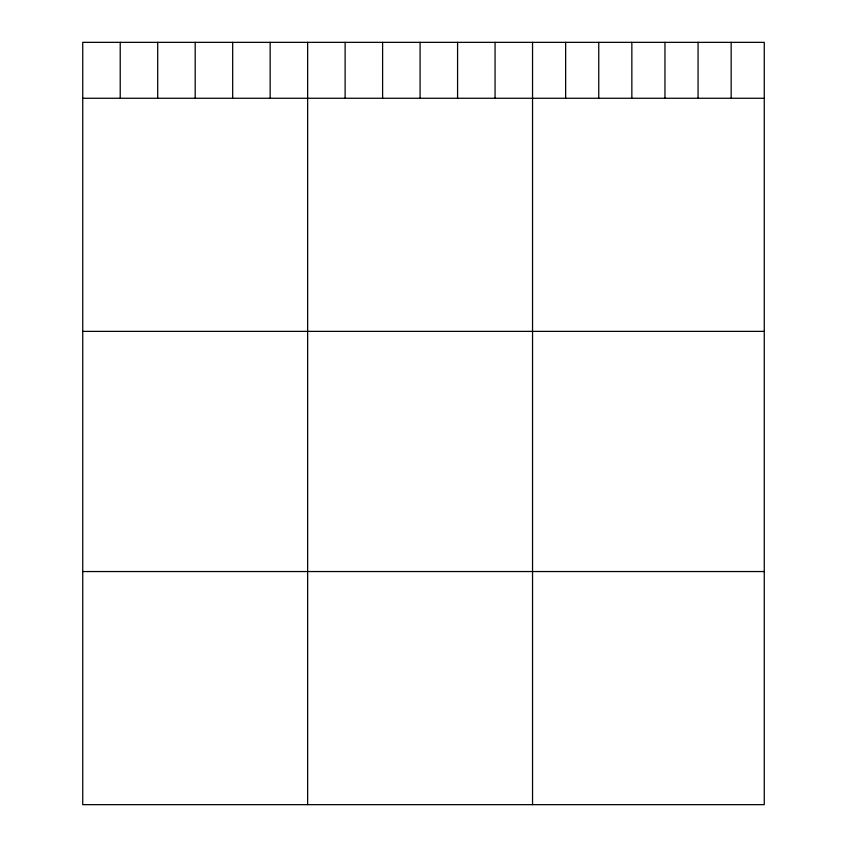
<?xml version="1.0" encoding="UTF-8"?>
<svg xmlns="http://www.w3.org/2000/svg" width="847" height="847" viewBox="0 0 847 847"><rect width="100%" height="100%" fill="white"/><g stroke="black" fill="none" stroke-linecap="round" stroke-linejoin="round"><path stroke-width="1.27" d="M764.269 98.263L764.269 804.65L82.731 804.65L82.731 42.35L764.269 42.35L764.269 98.263L82.731 98.263M82.731 331.368L764.269 331.368M82.731 571.545L764.269 571.545M731.162 42.35L731.162 98.263M698.066 42.35L698.066 98.263M664.959 42.35L664.959 98.263M631.851 42.35L631.851 98.263M598.755 42.35L598.755 98.263M565.648 42.35L565.648 98.263M532.541 42.35L532.541 804.65M495.061 42.35L495.061 98.263M457.581 42.35L457.581 98.263M420.091 42.35L420.091 98.263M382.611 42.35L382.611 98.263M345.121 42.35L345.121 98.263M307.641 42.35L307.641 804.65M270.151 42.35L270.151 98.263M232.671 42.35L232.671 98.263M195.191 42.35L195.191 98.263M157.701 42.35L157.701 98.263M120.221 42.35L120.221 98.263"/></g></svg>
